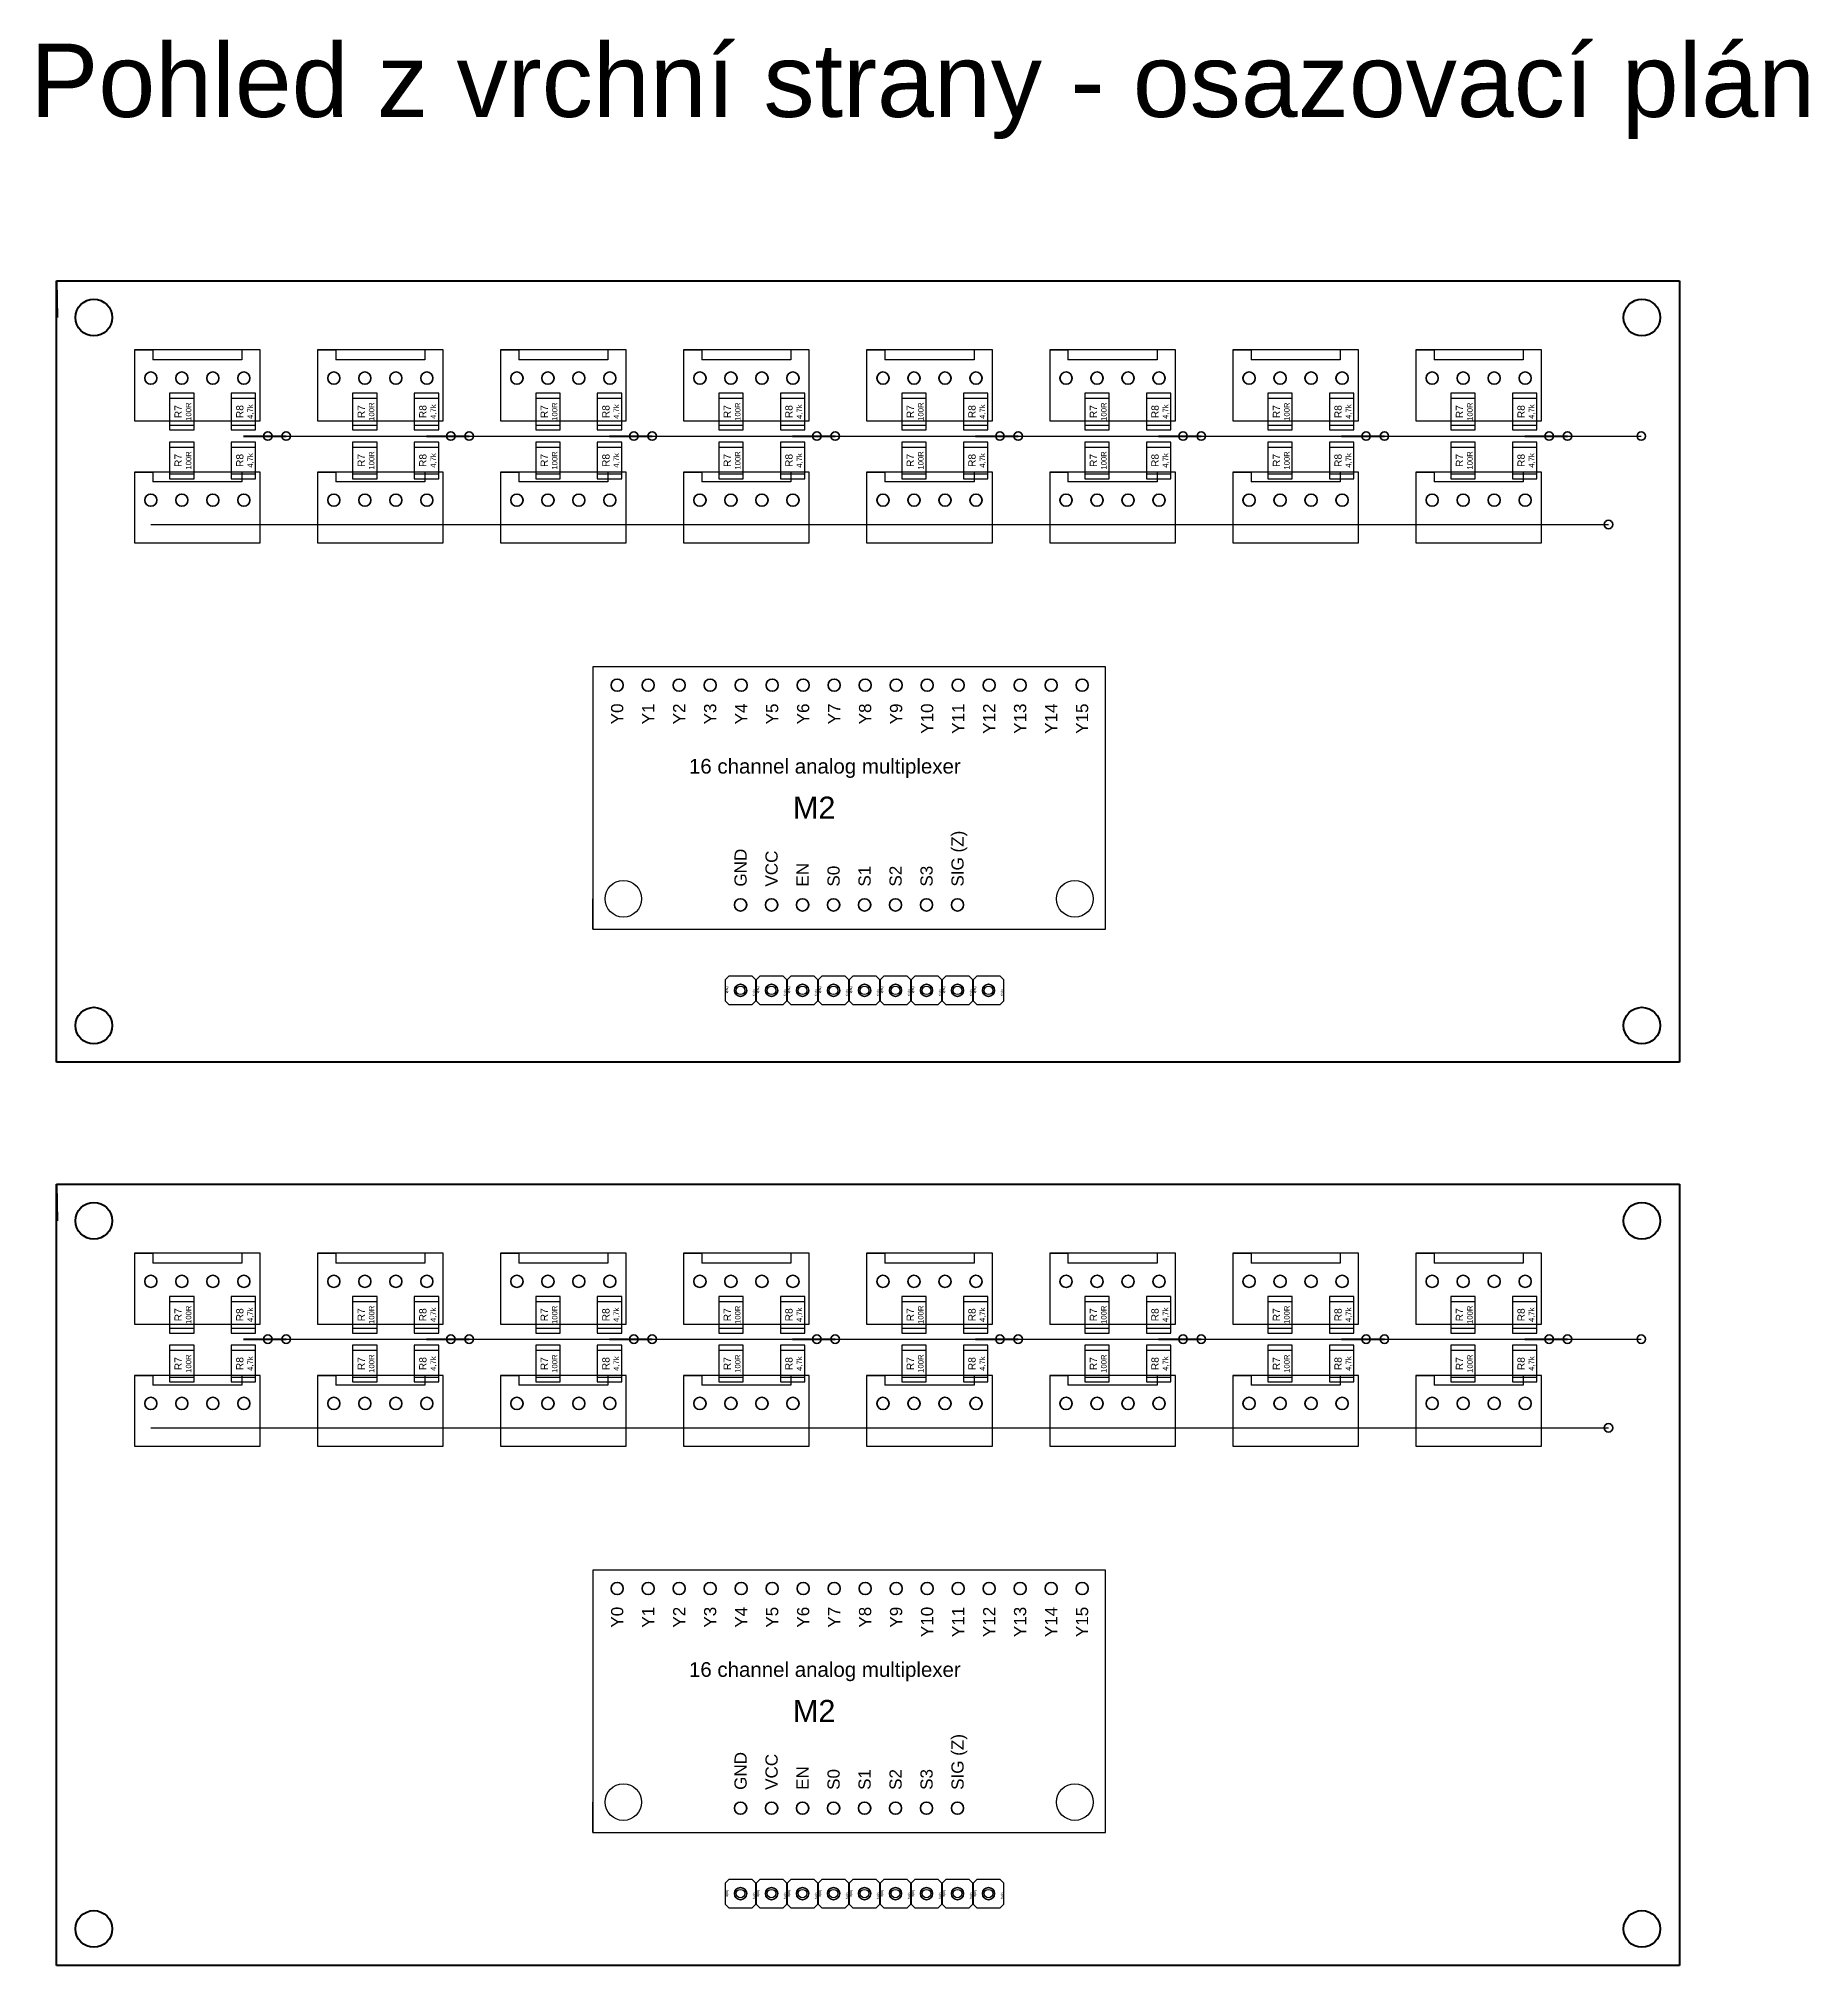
# Paper-space layout 'Layout2' of a CAD drawing. Header units: millimetres. Extents: x 42 to 188, y 31 to 189.
import ezdxf
from ezdxf.enums import TextEntityAlignment as Align

# ---------------------------------------------------------------- set-up
doc = ezdxf.new("R2010")
doc.units = ezdxf.units.MM
for name, color, linetype, lineweight in [('Cesty', 90, 'Continuous', 106), ('Deska', 10, 'Continuous', 70), ('Díry', 106, 'Continuous', 35), ('Díry-šrouby', 10, 'Continuous', 70)]:
    doc.layers.add(name, color=color, linetype=linetype, lineweight=lineweight)
for name, color, linetype in [('Drátové propojky', 172, 'Continuous'), ('Díry-poznámky', 40, 'Continuous'), ('SMD součástky', 172, 'Continuous'), ('Součástky', 212, 'Continuous')]:
    doc.layers.add(name, color=color, linetype=linetype)
doc.layers.add('Poznámky', color=7, linetype='Continuous', lineweight=70, true_color=0xe98707)
doc.styles.get("Standard").update_dxf_attribs({"font": 'arial.ttf'})

# ---------------------------------------------------------------- blocks, each defined once
blk = doc.blocks.new('*U152')
blk.add_circle((0, 0), 0.5)
blk = doc.blocks.new('*U153')
at = {"color": 0, "linetype": 'ByBlock', "lineweight": -2, "transparency": 16777216}
for p in [(-17.78, 0), (-15.24, 0), (-12.7, 0), (-10.16, 0), (-7.62, 0), (-5.08, 0), (-2.54, 0), (0, 0)]:
    blk.add_blockref('*U152', p, dxfattribs=at)
blk = doc.blocks.new('*U154')
blk.add_circle((0, 0), 0.5)
blk = doc.blocks.new('*U155')
at = {"color": 0, "linetype": 'ByBlock', "lineweight": -2, "transparency": 16777216}
for p in [(0, 0), (2.54, 0), (5.08, 0), (7.62, 0), (10.16, 0), (12.7, 0), (15.24, 0), (17.78, 0), (20.32, 0), (22.86, 0), (25.4, 0), (27.94, 0), (30.48, 0), (33.02, 0), (35.56, 0), (38.1, 0)]:
    blk.add_blockref('*U154', p, dxfattribs=at)
blk = doc.blocks.new('16-ch-analog-multiplexer')
for p, q in [((42, 21.5), (0, 21.5)), ((0, 21.5), (0, 0)), ((0, 21.5), (0, 20)), ((42, 0), (42, 21.5)), ((0, 0), (0, 2.5)), ((0, 0), (0, 2)), ((0, 0), (42, 0))]:
    blk.add_line(p, q)
for centre in [(2.5, 2.5), (39.5, 2.5)]:
    blk.add_circle(centre, 1.5)
for name, p in [('*U155', (2, 20)), ('*U153', (29.89, 2))]:
    blk.add_blockref(name, p)
at = {"char_height": 1, "rotation": 90}
for s, width, insert, attachment_point in [('Y0', 2.1173, (2, 18.5), 6), ('Y1', 2.1173, (4.54, 18.5), 6), ('Y2', 2.1173, (7.08, 18.5), 6), ('Y3', 2.1173, (9.62, 18.5), 6), ('Y4', 2.1173, (12.16, 18.5), 6), ('Y5', 2.1173, (14.7, 18.5), 6), ('Y6', 2.1173, (17.24, 18.5), 6), ('Y7', 2.1173, (19.78, 18.5), 6), ('Y8', 2.1173, (22.32, 18.5), 6), ('Y9', 2.1173, (24.86, 18.5), 6), ('Y10', 2.1173, (27.4, 18.5), 6), ('Y11', 2.1173, (29.94, 18.5), 6), ('Y12', 2.1173, (32.48, 18.5), 6), ('Y13', 2.1173, (35.02, 18.5), 6), ('Y14', 2.1173, (37.56, 18.5), 6), ('Y15', 2.1173, (40.1, 18.5), 6), ('SIG (Z)', 4.8487, (29.39, 3.5), 1), ('GND', 2.1173, (11.61, 3.5), 1), ('VCC', 2.1173, (14.15, 3.5), 1), ('EN', 2.1173, (16.69, 3.5), 1), ('S0', 2.1173, (19.23, 3.5), 1), ('S1', 2.1173, (21.77, 3.5), 1), ('S2', 2.1173, (24.31, 3.5), 1), ('S3', 2.1173, (26.85, 3.5), 1)]:
    blk.add_mtext_dynamic_manual_height_columns(s, width=width, gutter_width=9, heights=[0], dxfattribs=dict(at, insert=insert, attachment_point=attachment_point))
at = {"insert": (7.88, 13.96), "char_height": 1.2, "attachment_point": 1}
blk.add_mtext_dynamic_manual_height_columns('16 channel analog multiplexer', width=28.0301, gutter_width=9, heights=[0], dxfattribs=at)
blk.add_attdef('CISLO', (16.39, 9.07), '', height=1.8)
blk = doc.blocks.new('*U157')
blk.add_circle((0, 0), 0.5)
blk = doc.blocks.new('*U158')
at = {"color": 0, "linetype": 'ByBlock', "lineweight": -2, "transparency": 16777216}
for p in [(-7.62, 0), (-5.08, 0), (-2.54, 0), (0, 0)]:
    blk.add_blockref('*U157', p, dxfattribs=at)
blk = doc.blocks.new('4-pin-fan-connector')
for p, q in [((8.96, 2.3), (-1.34, 2.3)), ((-1.34, 2.3), (-1.34, -3.5)), ((-1.34, 2.3), (0.16, 2.3)), ((0.16, 2.3), (0.16, 1.5)), ((8.96, 2.3), (7.46, 2.3)), ((7.46, 2.3), (7.46, 1.5)), ((8.96, -3.5), (8.96, 2.3)), ((7.46, 1.5), (0.16, 1.5)), ((8.96, -3.5), (8.96, 0)), ((-1.34, -3.5), (8.96, -3.5))]:
    blk.add_line(p, q)
blk.add_blockref('*U158', (7.62, 0))
blk = doc.blocks.new('*U439')
at = {"layer": 'Součástky', "rotation": 180}
blk.add_blockref('4-pin-fan-connector', (3.81, -0.6), dxfattribs=at)
blk = doc.blocks.new('*U440')
at = {"layer": 'Součástky', "color": 0, "linetype": 'ByBlock', "lineweight": -2, "transparency": 16777216}
for p in [(0, 10), (15, 10), (30, 10), (45, 10), (60, 10), (75, 10), (90, 10), (105, 10), (0, 0), (15, 0), (30, 0), (45, 0), (60, 0), (75, 0), (90, 0), (105, 0)]:
    blk.add_blockref('*U439', p, dxfattribs=at)
blk = doc.blocks.new('Rezistor SMD')
for p, q in [((2.8, 1), (-0.2, 1)), ((-0.2, 1), (-0.2, -1)), ((0.2, 1), (0.2, -1)), ((2.8, 1), (2.3, 1)), ((2.8, 1), (2.4, 1)), ((2.4, 1), (2.4, -1)), ((2.8, -1), (2.8, 1)), ((-0.2, -1), (2.8, -1))]:
    blk.add_line(p, q)
for tag, height, p in [('R', 0.6, (1.3, 0)), ('VALUE', 0.45, (1.3, -0.78))]:
    blk.add_attdef(tag, text='', height=height).set_placement(p, align=Align.CENTER)
blk = doc.blocks.new('*U429')
at = {"layer": 'SMD součástky', "rotation": 90}
for p, values in [((-1.24, -1.3), {'R': 'R7', 'VALUE': '100R'}), ((3.81, -1.3), {'R': 'R8', 'VALUE': '4,7k'})]:
    blk.add_blockref('Rezistor SMD', p, dxfattribs=at).add_auto_attribs(values)
blk = doc.blocks.new('*U430')
at = {"layer": 'Součástky', "color": 0, "linetype": 'ByBlock', "lineweight": -2, "transparency": 16777216}
for p in [(0, 0), (15, 0), (30, 0), (45, 0), (60, 0), (75, 0), (90, 0), (105, 0), (0, -4), (15, -4), (30, -4), (45, -4), (60, -4), (75, -4), (90, -4), (105, -4)]:
    blk.add_blockref('*U429', p, dxfattribs=at)
blk = doc.blocks.new('*U431')
at = {"layer": 'Cesty'}
for p, q in [((-1.925, 0), (0.075, 0)), ((0.075, 0), (1.575, 0))]:
    blk.add_line(p, q, dxfattribs=at)
at = {"layer": 'Díry'}
for centre in [(0.075, 0), (1.575, 0)]:
    blk.add_circle(centre, 0.35, dxfattribs=at)
blk = doc.blocks.new('*U432')
at = {"layer": 'Díry', "color": 0, "linetype": 'ByBlock', "lineweight": -2, "transparency": 16777216}
for p in [(0, 0), (15, 0), (30, 0), (45, 0), (60, 0), (75, 0), (90, 0), (105, 0)]:
    blk.add_blockref('*U431', p, dxfattribs=at)
blk = doc.blocks.new('*U433')
at = {"layer": 'Drátové propojky'}
blk.add_line((-6.75, 0), (6.75, 0), dxfattribs=at)
blk = doc.blocks.new('*U434')
at = {"layer": 'Drátové propojky', "color": 0, "linetype": 'ByBlock', "lineweight": -2, "transparency": 16777216}
for p in [(0, 0), (15, 0), (30, 0), (45, 0), (60, 0), (75, 0), (90, 0)]:
    blk.add_blockref('*U433', p, dxfattribs=at)
blk = doc.blocks.new('Oboustraný kolík přímý (1pin)')
for p, q in [((-2.5, -0.3), (-2.2, 0)), ((-0.3, 0), (-2.2, 0)), ((-0.3, 0), (0, -0.3)), ((-2.5, -0.3), (-2.5, -2)), ((0, -2), (0, -0.3)), ((-2.5, -2), (-2.2, -2.3)), ((-2.2, -2.3), (-0.3, -2.3)), ((0, -2), (-0.3, -2.3))]:
    blk.add_line(p, q)
blk.add_circle((-1.25, -1.15), 0.35)
at = {"char_height": 0.2, "attachment_point": 1}
for insert, rotation in [((-2.24, -0.84), 270), ((-0.24, -1.61), 90)]:
    blk.add_mtext_dynamic_manual_height_columns('řada', width=0.3606, gutter_width=12.5, heights=[0], dxfattribs=dict(at, insert=insert, rotation=rotation))
blk = doc.blocks.new('Oboustraný kolík přímý')
at = {"layer": 'Součástky'}
blk.add_blockref('Oboustraný kolík přímý (1pin)', (0, 0), dxfattribs=at)
blk = doc.blocks.new('*U435')
at = {"layer": 'Cesty'}
blk.add_blockref('Oboustraný kolík přímý', (1.25, 1.15), dxfattribs=at)
blk = doc.blocks.new('*U436')
at = {"layer": 'Cesty', "color": 0, "linetype": 'ByBlock', "lineweight": -2, "transparency": 16777216}
for p in [(0, 0), (2.54, 0), (5.08, 0), (7.62, 0), (10.16, 0), (12.7, 0), (15.24, 0), (17.78, 0), (20.32, 0)]:
    blk.add_blockref('*U435', p, dxfattribs=at)
blk = doc.blocks.new('*U441')
at = {"layer": 'Díry'}
blk.add_circle((0, 0), 0.5, dxfattribs=at)
blk = doc.blocks.new('*U442')
at = {"layer": 'Díry', "color": 0, "linetype": 'ByBlock', "lineweight": -2, "transparency": 16777216}
for p in [(0, 0), (2.54, 0), (5.08, 0), (7.62, 0), (0, -10), (2.54, -10), (5.08, -10), (7.62, -10)]:
    blk.add_blockref('*U441', p, dxfattribs=at)
blk = doc.blocks.new('*U437')
at = {"layer": 'Díry'}
blk.add_blockref('*U442', (0, 0), dxfattribs=at)
blk = doc.blocks.new('*U438')
at = {"layer": 'Díry', "color": 0, "linetype": 'ByBlock', "lineweight": -2, "transparency": 16777216}
for p in [(0, 0), (15, 0), (30, 0), (45, 0), (60, 0), (75, 0), (90, 0), (105, 0)]:
    blk.add_blockref('*U437', p, dxfattribs=at)
blk = doc.blocks.new('*U470')
at = {"layer": 'Součástky', "rotation": 180}
blk.add_blockref('4-pin-fan-connector', (3.81, -0.6), dxfattribs=at)
blk = doc.blocks.new('*U471')
at = {"layer": 'Součástky', "color": 0, "linetype": 'ByBlock', "lineweight": -2, "transparency": 16777216}
for p in [(0, 10), (15, 10), (30, 10), (45, 10), (60, 10), (75, 10), (90, 10), (105, 10), (0, 0), (15, 0), (30, 0), (45, 0), (60, 0), (75, 0), (90, 0), (105, 0)]:
    blk.add_blockref('*U470', p, dxfattribs=at)
blk = doc.blocks.new('*U472')
at = {"layer": 'SMD součástky', "rotation": 90}
for p, values in [((-1.24, -1.3), {'R': 'R7', 'VALUE': '100R'}), ((3.81, -1.3), {'R': 'R8', 'VALUE': '4,7k'})]:
    blk.add_blockref('Rezistor SMD', p, dxfattribs=at).add_auto_attribs(values)
blk = doc.blocks.new('*U473')
at = {"layer": 'Součástky', "color": 0, "linetype": 'ByBlock', "lineweight": -2, "transparency": 16777216}
for p in [(0, 0), (15, 0), (30, 0), (45, 0), (60, 0), (75, 0), (90, 0), (105, 0), (0, -4), (15, -4), (30, -4), (45, -4), (60, -4), (75, -4), (90, -4), (105, -4)]:
    blk.add_blockref('*U472', p, dxfattribs=at)
blk = doc.blocks.new('*U474')
at = {"layer": 'Cesty'}
for p, q in [((-1.925, 0), (0.075, 0)), ((0.075, 0), (1.575, 0))]:
    blk.add_line(p, q, dxfattribs=at)
at = {"layer": 'Díry'}
for centre in [(0.075, 0), (1.575, 0)]:
    blk.add_circle(centre, 0.35, dxfattribs=at)
blk = doc.blocks.new('*U463')
at = {"layer": 'Díry', "color": 0, "linetype": 'ByBlock', "lineweight": -2, "transparency": 16777216}
for p in [(0, 0), (15, 0), (30, 0), (45, 0), (60, 0), (75, 0), (90, 0), (105, 0)]:
    blk.add_blockref('*U474', p, dxfattribs=at)
blk = doc.blocks.new('*U464')
at = {"layer": 'Drátové propojky'}
blk.add_line((-6.75, 0), (6.75, 0), dxfattribs=at)
blk = doc.blocks.new('*U465')
at = {"layer": 'Drátové propojky', "color": 0, "linetype": 'ByBlock', "lineweight": -2, "transparency": 16777216}
for p in [(0, 0), (15, 0), (30, 0), (45, 0), (60, 0), (75, 0), (90, 0)]:
    blk.add_blockref('*U464', p, dxfattribs=at)
blk = doc.blocks.new('*U466')
at = {"layer": 'Cesty'}
blk.add_blockref('Oboustraný kolík přímý', (1.25, 1.15), dxfattribs=at)
blk = doc.blocks.new('*U467')
at = {"layer": 'Cesty', "color": 0, "linetype": 'ByBlock', "lineweight": -2, "transparency": 16777216}
for p in [(0, 0), (2.54, 0), (5.08, 0), (7.62, 0), (10.16, 0), (12.7, 0), (15.24, 0), (17.78, 0), (20.32, 0)]:
    blk.add_blockref('*U466', p, dxfattribs=at)
blk = doc.blocks.new('*U475')
at = {"layer": 'Díry'}
blk.add_circle((0, 0), 0.5, dxfattribs=at)
blk = doc.blocks.new('*U476')
at = {"layer": 'Díry', "color": 0, "linetype": 'ByBlock', "lineweight": -2, "transparency": 16777216}
for p in [(0, 0), (2.54, 0), (5.08, 0), (7.62, 0), (0, -10), (2.54, -10), (5.08, -10), (7.62, -10)]:
    blk.add_blockref('*U475', p, dxfattribs=at)
blk = doc.blocks.new('*U468')
at = {"layer": 'Díry'}
blk.add_blockref('*U476', (0, 0), dxfattribs=at)
blk = doc.blocks.new('*U469')
at = {"layer": 'Díry', "color": 0, "linetype": 'ByBlock', "lineweight": -2, "transparency": 16777216}
for p in [(0, 0), (15, 0), (30, 0), (45, 0), (60, 0), (75, 0), (90, 0), (105, 0)]:
    blk.add_blockref('*U468', p, dxfattribs=at)

psp = doc.layouts.new('Layout2')

# ---------------------------------------------------------------- linework, layer by layer
at = {"layer": 'Deska'}
for p, q in [((43.94, 164.22), (43.94, 169.22)), ((43.94, 169.22), (176.94, 169.22)), ((43.94, 105.22), (43.94, 169.22)), ((176.94, 169.22), (176.94, 105.22)), ((176.94, 105.22), (43.94, 105.22)), ((43.94, 90.22), (43.94, 95.22)), ((43.94, 95.22), (176.94, 95.22)), ((43.94, 31.22), (43.94, 95.22)), ((176.94, 95.22), (176.94, 31.22)), ((176.94, 31.22), (43.94, 31.22))]:
    psp.add_line(p, q, dxfattribs=at)
at = {"layer": 'Drátové propojky'}
for p, q in [((167.77, 156.51), (173.82, 156.51)), ((51.68, 149.26), (156.68, 149.26)), ((156.68, 149.26), (171.13, 149.26)), ((167.77, 82.52), (173.82, 82.52)), ((51.68, 75.26), (156.68, 75.26)), ((156.68, 75.26), (171.13, 75.26))]:
    psp.add_line(p, q, dxfattribs=at)
at = {"layer": 'Díry'}
for centre, radius in [((173.82, 156.51), 0.35), ((171.13, 149.26), 0.35), ((89.9, 136.1), 0.5), ((92.44, 136.1), 0.5), ((94.98, 136.1), 0.5), ((97.52, 136.1), 0.5), ((100.06, 136.1), 0.5), ((102.6, 136.1), 0.5), ((105.14, 136.1), 0.5), ((107.68, 136.1), 0.5), ((110.22, 136.1), 0.5), ((112.76, 136.1), 0.5), ((115.3, 136.1), 0.5), ((117.84, 136.1), 0.5), ((120.38, 136.1), 0.5), ((122.92, 136.1), 0.5), ((125.46, 136.1), 0.5), ((128, 136.1), 0.5), ((100.01, 118.1), 0.5), ((102.55, 118.1), 0.5), ((105.09, 118.1), 0.5), ((107.63, 118.1), 0.5), ((110.17, 118.1), 0.5), ((112.71, 118.1), 0.5), ((115.25, 118.1), 0.5), ((117.79, 118.1), 0.5), ((100.01, 111.1), 0.5), ((102.55, 111.1), 0.5), ((105.09, 111.1), 0.5), ((107.63, 111.1), 0.5), ((110.17, 111.1), 0.5), ((112.71, 111.1), 0.5), ((115.25, 111.1), 0.5), ((117.79, 111.1), 0.5), ((120.33, 111.1), 0.5), ((173.82, 82.52), 0.35), ((171.13, 75.26), 0.35), ((89.9, 62.1), 0.5), ((92.44, 62.1), 0.5), ((94.98, 62.1), 0.5), ((97.52, 62.1), 0.5), ((100.06, 62.1), 0.5), ((102.6, 62.1), 0.5), ((105.14, 62.1), 0.5), ((107.68, 62.1), 0.5), ((110.22, 62.1), 0.5), ((112.76, 62.1), 0.5), ((115.3, 62.1), 0.5), ((117.84, 62.1), 0.5), ((120.38, 62.1), 0.5), ((122.92, 62.1), 0.5), ((125.46, 62.1), 0.5), ((128, 62.1), 0.5), ((100.01, 44.1), 0.5), ((102.55, 44.1), 0.5), ((105.09, 44.1), 0.5), ((107.63, 44.1), 0.5), ((110.17, 44.1), 0.5), ((112.71, 44.1), 0.5), ((115.25, 44.1), 0.5), ((117.79, 44.1), 0.5), ((100.01, 37.1), 0.5), ((102.55, 37.1), 0.5), ((105.09, 37.1), 0.5), ((107.63, 37.1), 0.5), ((110.17, 37.1), 0.5), ((112.71, 37.1), 0.5), ((115.25, 37.1), 0.5), ((117.79, 37.1), 0.5), ((120.33, 37.1), 0.5)]:
    psp.add_circle(centre, radius, dxfattribs=at)
at = {"layer": 'Díry-poznámky'}
for centre in [(90.4, 118.6), (127.4, 118.6), (90.4, 44.6), (127.4, 44.6)]:
    psp.add_circle(centre, 1.5, dxfattribs=at)
at = {"layer": 'Díry-šrouby'}
for p, q in [((43.94, 169.22), (44.01, 166.22)), ((43.94, 95.22), (44.01, 92.22))]:
    psp.add_line(p, q, dxfattribs=at)
for centre in [(47.01, 166.22), (173.87, 166.22), (47.01, 108.21), (173.87, 108.21), (47.01, 92.22), (173.87, 92.22), (47.01, 34.21), (173.87, 34.21)]:
    psp.add_circle(centre, 1.5, dxfattribs=at)

# ---------------------------------------------------------------- block references
at = {"layer": 'Cesty'}
for name, p in [('*U436', (100.01, 111.1)), ('*U467', (100.01, 37.1))]:
    psp.add_blockref(name, p, dxfattribs=at)
at = {"layer": 'Drátové propojky'}
for name, p in [('*U434', (69.52, 156.51)), ('*U465', (69.52, 82.52))]:
    psp.add_blockref(name, p, dxfattribs=at)
at = {"layer": 'Díry'}
for name, p in [('*U438', (51.68, 161.26)), ('*U432', (61.19, 156.51)), ('*U469', (51.68, 87.26)), ('*U463', (61.19, 82.52))]:
    psp.add_blockref(name, p, dxfattribs=at)
at = {"layer": 'Součástky', "rotation": 180}
for name, p in [('*U440', (160.49, 160.66)), ('*U471', (160.49, 86.66))]:
    psp.add_blockref(name, p, dxfattribs=at)
at = {"layer": 'Součástky'}
for name, p in [('*U430', (55.46, 158.51)), ('*U473', (55.46, 84.52))]:
    psp.add_blockref(name, p, dxfattribs=at)
for p in [(87.9, 116.1), (87.9, 42.1)]:
    psp.add_blockref('16-ch-analog-multiplexer', p, dxfattribs=at).add_auto_attribs({'CISLO': 'M2'})

# ---------------------------------------------------------------- texts
at = {"layer": 'Poznámky', "lineweight": 0, "insert": (41.79, 188.65), "char_height": 6, "attachment_point": 1}
psp.add_mtext_dynamic_manual_height_columns('Pohled z vrchní strany - osazovací plán', width=160.7007, gutter_width=12.5, heights=[0], dxfattribs=at)

doc.saveas('drawing.dxf')
